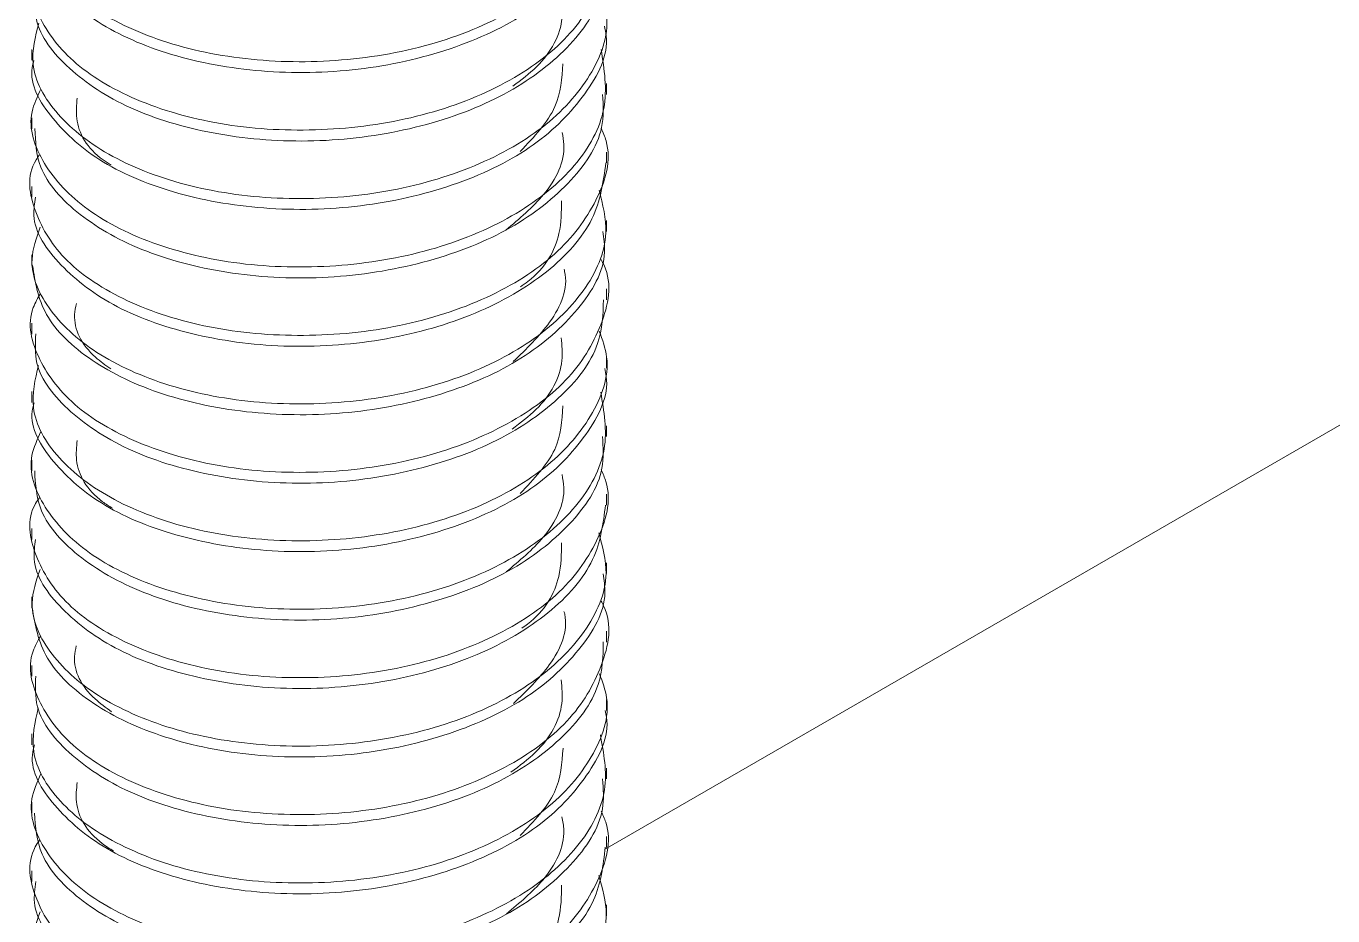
# Model space of a CAD drawing. Extents: x -976302 to -776254, y 5665 to 231437.
# Drawn here: x -788563.8 to -788426.6, y 79058.4 to 79151.9 of the extents above; entities that cross this region are included whole.
import ezdxf

# ---------------------------------------------------------------- set-up
doc = ezdxf.new("R2010")
doc.units = 0
doc.header["$LTSCALE"] = 1000
doc.header["$MEASUREMENT"] = 0

msp = doc.modelspace()

# ---------------------------------------------------------------- linework, layer by layer
at = {"linetype": 'Continuous', "lineweight": 15}
for p, q in [((-788503.07, 79065.33), (-786105.04, 80449.69)), ((-788503.07, 79065.33), (-786105.04, 80449.69)), ((-788563.25, 79149.4), (-788563.25, 79148.26)), ((-788563.25, 79149.4), (-788563.25, 79148.26)), ((-788502.86, 79144.67), (-788502.86, 79145.81)), ((-788502.86, 79144.67), (-788502.86, 79145.81)), ((-788563.25, 79142.22), (-788563.25, 79141.07)), ((-788563.25, 79142.22), (-788563.25, 79141.07)), ((-788502.86, 79137.48), (-788502.86, 79138.62)), ((-788502.86, 79137.48), (-788502.86, 79138.62)), ((-788563.25, 79135.02), (-788563.25, 79133.89)), ((-788563.25, 79135.02), (-788563.25, 79133.89)), ((-788502.86, 79130.29), (-788502.86, 79131.43)), ((-788502.86, 79130.29), (-788502.86, 79131.43)), ((-788563.25, 79127.84), (-788563.25, 79126.69)), ((-788563.25, 79127.84), (-788563.25, 79126.69)), ((-788502.86, 79123.1), (-788502.86, 79124.24)), ((-788502.86, 79123.1), (-788502.86, 79124.24)), ((-788563.25, 79120.64), (-788563.25, 79119.5)), ((-788563.25, 79120.64), (-788563.25, 79119.5)), ((-788502.86, 79115.9), (-788502.86, 79117.05)), ((-788502.86, 79115.9), (-788502.86, 79117.05)), ((-788563.25, 79113.45), (-788563.25, 79112.31)), ((-788563.25, 79113.45), (-788563.25, 79112.31)), ((-788502.86, 79108.72), (-788502.86, 79109.85)), ((-788502.86, 79108.72), (-788502.86, 79109.85)), ((-788563.25, 79106.26), (-788563.25, 79105.12)), ((-788563.25, 79106.26), (-788563.25, 79105.12)), ((-788502.86, 79101.52), (-788502.86, 79102.67)), ((-788502.86, 79101.52), (-788502.86, 79102.67)), ((-788563.25, 79099.07), (-788563.25, 79097.93)), ((-788563.25, 79099.07), (-788563.25, 79097.93)), ((-788502.86, 79094.34), (-788502.86, 79095.47)), ((-788502.86, 79094.34), (-788502.86, 79095.47)), ((-788563.25, 79091.88), (-788563.25, 79090.73)), ((-788563.25, 79091.88), (-788563.25, 79090.73)), ((-788502.86, 79087.14), (-788502.86, 79088.28)), ((-788502.86, 79087.14), (-788502.86, 79088.28)), ((-788563.25, 79084.69), (-788563.25, 79083.55)), ((-788563.25, 79084.69), (-788563.25, 79083.55)), ((-788502.86, 79079.95), (-788502.86, 79081.1)), ((-788502.86, 79079.95), (-788502.86, 79081.1)), ((-788563.25, 79077.5), (-788563.25, 79076.36)), ((-788563.25, 79077.5), (-788563.25, 79076.36)), ((-788502.86, 79072.76), (-788502.86, 79073.9)), ((-788502.86, 79072.76), (-788502.86, 79073.9)), ((-788563.25, 79070.31), (-788563.25, 79069.17)), ((-788563.25, 79070.31), (-788563.25, 79069.17)), ((-788502.86, 79065.57), (-788502.86, 79066.71)), ((-788502.86, 79065.57), (-788502.86, 79066.71)), ((-788563.25, 79063.11), (-788563.25, 79061.98)), ((-788563.25, 79063.11), (-788563.25, 79061.98)), ((-788502.86, 79058.38), (-788502.86, 79059.52)), ((-788502.86, 79058.38), (-788502.86, 79059.52))]:
    msp.add_line(p, q, dxfattribs=at)
for points, knots in [([(-788562.34, 79166.7), (-788562.76, 79165.61), (-788563.85, 79162.73), (-788561.75, 79157.89), (-788556.64, 79153.18), (-788548.72, 79149.67), (-788539.07, 79147.93), (-788528.73, 79148.16), (-788518.88, 79150.34), (-788510.61, 79154.38), (-788504.98, 79159.69), (-788502.35, 79165.42), (-788503.26, 79169.05), (-788503.64, 79170.62)], [0, 0, 0, 0, 0.058755, 0.155246, 0.251715, 0.348209, 0.444674, 0.541149, 0.637626, 0.734095, 0.830587, 0.927053, 1, 1, 1, 1]), ([(-788562.34, 79166.7), (-788562.76, 79165.61), (-788563.85, 79162.73), (-788561.75, 79157.89), (-788556.64, 79153.18), (-788548.72, 79149.67), (-788539.07, 79147.93), (-788528.73, 79148.16), (-788518.88, 79150.34), (-788510.61, 79154.38), (-788504.98, 79159.69), (-788502.35, 79165.42), (-788503.26, 79169.05), (-788503.64, 79170.62)], [0, 0, 0, 0, 0.058755, 0.155246, 0.251715, 0.348209, 0.444674, 0.541149, 0.637626, 0.734095, 0.830587, 0.927053, 1, 1, 1, 1]), ([(-788503.26, 79166.23), (-788503.16, 79165.45), (-788502.77, 79162.59), (-788505.68, 79157.78), (-788511.62, 79152.54), (-788520.2, 79148.82), (-788530.18, 79146.85), (-788540.49, 79146.94), (-788549.98, 79148.94), (-788557.48, 79152.61), (-788562.39, 79157.43), (-788562.89, 79160.95), (-788563.14, 79162.65)], [0, 0, 0, 0, 0.040158, 0.147657, 0.255144, 0.362659, 0.470143, 0.577652, 0.68514, 0.792637, 0.900133, 1, 1, 1, 1]), ([(-788503.26, 79166.23), (-788503.16, 79165.45), (-788502.77, 79162.59), (-788505.68, 79157.78), (-788511.62, 79152.54), (-788520.2, 79148.82), (-788530.18, 79146.85), (-788540.49, 79146.94), (-788549.98, 79148.94), (-788557.48, 79152.61), (-788562.39, 79157.43), (-788562.89, 79160.95), (-788563.14, 79162.65)], [0, 0, 0, 0, 0.040158, 0.147657, 0.255144, 0.362659, 0.470143, 0.577652, 0.68514, 0.792637, 0.900133, 1, 1, 1, 1]), ([(-788562.34, 79159.74), (-788562.61, 79159.29), (-788563.91, 79157.11), (-788562.87, 79152.81), (-788559.08, 79147.73), (-788552.1, 79143.69), (-788543.03, 79141.19), (-788532.82, 79140.66), (-788522.63, 79142.05), (-788513.65, 79145.41), (-788506.76, 79150.28), (-788503.18, 79156.17), (-788502.17, 79160.76), (-788503.32, 79162.98), (-788503.44, 79163.21)], [0, 0, 0, 0, 0.024867, 0.121266, 0.21765, 0.314039, 0.41043, 0.506809, 0.603214, 0.699596, 0.796002, 0.892381, 0.988766, 1, 1, 1, 1]), ([(-788562.34, 79159.74), (-788562.61, 79159.29), (-788563.91, 79157.11), (-788562.87, 79152.81), (-788559.08, 79147.73), (-788552.1, 79143.69), (-788543.03, 79141.19), (-788532.82, 79140.66), (-788522.63, 79142.05), (-788513.65, 79145.41), (-788506.76, 79150.28), (-788503.18, 79156.17), (-788502.17, 79160.76), (-788503.32, 79162.98), (-788503.44, 79163.21)], [0, 0, 0, 0, 0.024867, 0.121266, 0.21765, 0.314039, 0.41043, 0.506809, 0.603214, 0.699596, 0.796002, 0.892381, 0.988766, 1, 1, 1, 1]), ([(-788503.17, 79159.07), (-788503.24, 79157.46), (-788503.41, 79153.75), (-788507.68, 79148.38), (-788514.76, 79143.68), (-788524.02, 79140.63), (-788534.28, 79139.44), (-788544.39, 79140.33), (-788553.26, 79143), (-788559.69, 79147.27), (-788563.1, 79151.67), (-788562.89, 79154.48), (-788562.82, 79155.46)], [0, 0, 0, 0, 0.08275, 0.190225, 0.297712, 0.405194, 0.512666, 0.620163, 0.727638, 0.835144, 0.942614, 1, 1, 1, 1]), ([(-788503.17, 79159.07), (-788503.24, 79157.46), (-788503.41, 79153.75), (-788507.68, 79148.38), (-788514.76, 79143.68), (-788524.02, 79140.63), (-788534.28, 79139.44), (-788544.39, 79140.33), (-788553.26, 79143), (-788559.69, 79147.27), (-788563.1, 79151.67), (-788562.89, 79154.48), (-788562.82, 79155.46)], [0, 0, 0, 0, 0.08275, 0.190225, 0.297712, 0.405194, 0.512666, 0.620163, 0.727638, 0.835144, 0.942614, 1, 1, 1, 1]), ([(-788562.52, 79152.18), (-788562.89, 79150.75), (-788563.72, 79147.49), (-788560.93, 79142.43), (-788555.17, 79137.95), (-788546.8, 79134.76), (-788536.91, 79133.44), (-788526.57, 79134.07), (-788516.98, 79136.68), (-788509.16, 79141.02), (-788504.22, 79146.55), (-788502.26, 79151.81), (-788503.31, 79154.84), (-788503.65, 79155.82)], [0, 0, 0, 0, 0.077026, 0.174375, 0.271709, 0.369072, 0.466403, 0.563753, 0.66109, 0.75843, 0.855776, 0.953107, 1, 1, 1, 1]), ([(-788562.52, 79152.18), (-788562.89, 79150.75), (-788563.72, 79147.49), (-788560.93, 79142.43), (-788555.17, 79137.95), (-788546.8, 79134.76), (-788536.91, 79133.44), (-788526.57, 79134.07), (-788516.98, 79136.68), (-788509.16, 79141.02), (-788504.22, 79146.55), (-788502.26, 79151.81), (-788503.31, 79154.84), (-788503.65, 79155.82)], [0, 0, 0, 0, 0.077026, 0.174375, 0.271709, 0.369072, 0.466403, 0.563753, 0.66109, 0.75843, 0.855776, 0.953107, 1, 1, 1, 1]), ([(-788507.63, 79155.07), (-788507.55, 79154.29), (-788507.29, 79151.71), (-788509.12, 79148.26), (-788511.84, 79146.2), (-788512.71, 79145.54)], [0, 0, 0, 0, 0.228441, 0.753686, 1, 1, 1, 1]), ([(-788507.63, 79155.07), (-788507.55, 79154.29), (-788507.29, 79151.71), (-788509.12, 79148.26), (-788511.84, 79146.2), (-788512.71, 79145.54)], [0, 0, 0, 0, 0.228441, 0.753686, 1, 1, 1, 1]), ([(-788503.09, 79151.84), (-788503.02, 79151.51), (-788502.49, 79149.1), (-788504.83, 79144.63), (-788510.08, 79139.15), (-788518.25, 79135.08), (-788528, 79132.73), (-788538.36, 79132.37), (-788548.08, 79134), (-788556.2, 79137.33), (-788561.37, 79142.06), (-788563.65, 79145.93), (-788563.11, 79148), (-788563.04, 79148.25)], [0, 0, 0, 0, 0.017483, 0.125011, 0.232518, 0.340056, 0.447558, 0.555076, 0.662589, 0.770098, 0.877625, 0.985129, 1, 1, 1, 1]), ([(-788503.09, 79151.84), (-788503.02, 79151.51), (-788502.49, 79149.1), (-788504.83, 79144.63), (-788510.08, 79139.15), (-788518.25, 79135.08), (-788528, 79132.73), (-788538.36, 79132.37), (-788548.08, 79134), (-788556.2, 79137.33), (-788561.37, 79142.06), (-788563.65, 79145.93), (-788563.11, 79148), (-788563.04, 79148.25)], [0, 0, 0, 0, 0.017483, 0.125011, 0.232518, 0.340056, 0.447558, 0.555076, 0.662589, 0.770098, 0.877625, 0.985129, 1, 1, 1, 1]), ([(-788562.29, 79145.23), (-788562.67, 79144.44), (-788563.9, 79141.89), (-788562.34, 79137.29), (-788557.83, 79132.39), (-788550.34, 79128.63), (-788540.94, 79126.53), (-788530.63, 79126.41), (-788520.61, 79128.22), (-788511.97, 79131.95), (-788505.78, 79137.05), (-788502.44, 79143.16), (-788503.11, 79147.32), (-788503.44, 79149.39)], [0, 0, 0, 0, 0.042763, 0.138567, 0.234345, 0.330141, 0.425922, 0.5217, 0.617495, 0.713274, 0.809082, 0.904857, 1, 1, 1, 1]), ([(-788562.29, 79145.23), (-788562.67, 79144.44), (-788563.9, 79141.89), (-788562.34, 79137.29), (-788557.83, 79132.39), (-788550.34, 79128.63), (-788540.94, 79126.53), (-788530.63, 79126.41), (-788520.61, 79128.22), (-788511.97, 79131.95), (-788505.78, 79137.05), (-788502.44, 79143.16), (-788503.11, 79147.32), (-788503.44, 79149.39)], [0, 0, 0, 0, 0.042763, 0.138567, 0.234345, 0.330141, 0.425922, 0.5217, 0.617495, 0.713274, 0.809082, 0.904857, 1, 1, 1, 1]), ([(-788507.46, 79147.9), (-788507.56, 79146.37), (-788507.76, 79143.07), (-788510.48, 79140.22), (-788511.94, 79138.69)], [0, 0, 0, 0, 0.465084, 1, 1, 1, 1]), ([(-788507.46, 79147.9), (-788507.56, 79146.37), (-788507.76, 79143.07), (-788510.48, 79140.22), (-788511.94, 79138.69)], [0, 0, 0, 0, 0.465084, 1, 1, 1, 1]), ([(-788503.28, 79144.68), (-788503.22, 79143.51), (-788503.05, 79140.25), (-788506.55, 79135.16), (-788513.04, 79130.15), (-788521.96, 79126.75), (-788532.09, 79125.13), (-788542.33, 79125.6), (-788551.55, 79127.92), (-788558.57, 79131.88), (-788562.74, 79136.52), (-788562.87, 79139.72), (-788562.92, 79141.09)], [0, 0, 0, 0, 0.060044, 0.167522, 0.275, 0.38249, 0.489961, 0.597462, 0.704936, 0.812429, 0.919904, 1, 1, 1, 1]), ([(-788503.28, 79144.68), (-788503.22, 79143.51), (-788503.05, 79140.25), (-788506.55, 79135.16), (-788513.04, 79130.15), (-788521.96, 79126.75), (-788532.09, 79125.13), (-788542.33, 79125.6), (-788551.55, 79127.92), (-788558.57, 79131.88), (-788562.74, 79136.52), (-788562.87, 79139.72), (-788562.92, 79141.09)], [0, 0, 0, 0, 0.060044, 0.167522, 0.275, 0.38249, 0.489961, 0.597462, 0.704936, 0.812429, 0.919904, 1, 1, 1, 1]), ([(-788554.93, 79137.24), (-788555.21, 79137.42), (-788557.32, 79138.76), (-788558.76, 79141.34), (-788558.55, 79143.58), (-788558.48, 79144.29)], [0, 0, 0, 0, 0.096863, 0.714935, 1, 1, 1, 1]), ([(-788554.93, 79137.24), (-788555.21, 79137.42), (-788557.32, 79138.76), (-788558.76, 79141.34), (-788558.55, 79143.58), (-788558.48, 79144.29)], [0, 0, 0, 0, 0.096863, 0.714935, 1, 1, 1, 1]), ([(-788562.49, 79138.28), (-788562.6, 79138.12), (-788563.88, 79136.26), (-788563.19, 79132.25), (-788560.07, 79127.03), (-788553.56, 79122.77), (-788544.82, 79119.93), (-788534.73, 79119.04), (-788524.45, 79120.07), (-788515.16, 79123.08), (-788507.82, 79127.72), (-788503.61, 79133.45), (-788502.18, 79138.23), (-788503.24, 79140.69), (-788503.43, 79141.13)], [0, 0, 0, 0, 0.008871, 0.105857, 0.202841, 0.29982, 0.396816, 0.493791, 0.590792, 0.687769, 0.784762, 0.881742, 0.978718, 1, 1, 1, 1]), ([(-788562.49, 79138.28), (-788562.6, 79138.12), (-788563.88, 79136.26), (-788563.19, 79132.25), (-788560.07, 79127.03), (-788553.56, 79122.77), (-788544.82, 79119.93), (-788534.73, 79119.04), (-788524.45, 79120.07), (-788515.16, 79123.08), (-788507.82, 79127.72), (-788503.61, 79133.45), (-788502.18, 79138.23), (-788503.24, 79140.69), (-788503.43, 79141.13)], [0, 0, 0, 0, 0.008871, 0.105857, 0.202841, 0.29982, 0.396816, 0.493791, 0.590792, 0.687769, 0.784762, 0.881742, 0.978718, 1, 1, 1, 1]), ([(-788507.53, 79140.68), (-788507.45, 79140.26), (-788507.04, 79138.04), (-788508.88, 79134.27), (-788512.03, 79131.62), (-788513.45, 79130.42)], [0, 0, 0, 0, 0.1157621, 0.6007698, 1, 1, 1, 1]), ([(-788507.53, 79140.68), (-788507.45, 79140.26), (-788507.04, 79138.04), (-788508.88, 79134.27), (-788512.03, 79131.62), (-788513.45, 79130.42)], [0, 0, 0, 0, 0.1157621, 0.6007698, 1, 1, 1, 1]), ([(-788502.94, 79137.48), (-788503.21, 79135.49), (-788503.77, 79131.42), (-788508.78, 79125.83), (-788516.35, 79121.42), (-788525.87, 79118.69), (-788536.19, 79117.88), (-788546.14, 79119.13), (-788554.68, 79122.11), (-788560.54, 79126.61), (-788563.37, 79130.77), (-788562.96, 79133.24), (-788562.86, 79133.87)], [0, 0, 0, 0, 0.102498, 0.209988, 0.317501, 0.424991, 0.532483, 0.639988, 0.747478, 0.855, 0.962487, 1, 1, 1, 1]), ([(-788502.94, 79137.48), (-788503.21, 79135.49), (-788503.77, 79131.42), (-788508.78, 79125.83), (-788516.35, 79121.42), (-788525.87, 79118.69), (-788536.19, 79117.88), (-788546.14, 79119.13), (-788554.68, 79122.11), (-788560.54, 79126.61), (-788563.37, 79130.77), (-788562.96, 79133.24), (-788562.86, 79133.87)], [0, 0, 0, 0, 0.102498, 0.209988, 0.317501, 0.424991, 0.532483, 0.639988, 0.747478, 0.855, 0.962487, 1, 1, 1, 1]), ([(-788562.36, 79130.73), (-788562.77, 79129.6), (-788563.83, 79126.67), (-788561.66, 79121.8), (-788556.46, 79117.11), (-788548.48, 79113.65), (-788538.8, 79111.96), (-788528.46, 79112.24), (-788518.64, 79114.48), (-788510.42, 79118.55), (-788504.88, 79123.89), (-788502.34, 79129.56), (-788503.27, 79133.12), (-788503.66, 79134.61)], [0, 0, 0, 0, 0.061048, 0.157642, 0.254215, 0.350815, 0.447384, 0.543963, 0.640544, 0.737117, 0.833711, 0.930281, 1, 1, 1, 1]), ([(-788562.36, 79130.73), (-788562.77, 79129.6), (-788563.83, 79126.67), (-788561.66, 79121.8), (-788556.46, 79117.11), (-788548.48, 79113.65), (-788538.8, 79111.96), (-788528.46, 79112.24), (-788518.64, 79114.48), (-788510.42, 79118.55), (-788504.88, 79123.89), (-788502.34, 79129.56), (-788503.27, 79133.12), (-788503.66, 79134.61)], [0, 0, 0, 0, 0.061048, 0.157642, 0.254215, 0.350815, 0.447384, 0.543963, 0.640544, 0.737117, 0.833711, 0.930281, 1, 1, 1, 1]), ([(-788507.6, 79133.51), (-788507.61, 79132.36), (-788507.62, 79129.41), (-788509.43, 79126.19), (-788511.65, 79124.64), (-788511.92, 79124.46)], [0, 0, 0, 0, 0.360867, 0.922671, 1, 1, 1, 1]), ([(-788507.6, 79133.51), (-788507.61, 79132.36), (-788507.62, 79129.41), (-788509.43, 79126.19), (-788511.65, 79124.64), (-788511.92, 79124.46)], [0, 0, 0, 0, 0.360867, 0.922671, 1, 1, 1, 1]), ([(-788503.25, 79130.28), (-788503.15, 79129.55), (-788502.74, 79126.74), (-788505.56, 79121.98), (-788511.42, 79116.7), (-788519.95, 79112.94), (-788529.9, 79110.93), (-788540.22, 79110.96), (-788549.75, 79112.91), (-788557.32, 79116.54), (-788562.34, 79121.38), (-788562.9, 79124.95), (-788563.18, 79126.7)], [0, 0, 0, 0, 0.037309, 0.144812, 0.252302, 0.359821, 0.467308, 0.574819, 0.682311, 0.789809, 0.897309, 1, 1, 1, 1]), ([(-788503.25, 79130.28), (-788503.15, 79129.55), (-788502.74, 79126.74), (-788505.56, 79121.98), (-788511.42, 79116.7), (-788519.95, 79112.94), (-788529.9, 79110.93), (-788540.22, 79110.96), (-788549.75, 79112.91), (-788557.32, 79116.54), (-788562.34, 79121.38), (-788562.9, 79124.95), (-788563.18, 79126.7)], [0, 0, 0, 0, 0.037309, 0.144812, 0.252302, 0.359821, 0.467308, 0.574819, 0.682311, 0.789809, 0.897309, 1, 1, 1, 1]), ([(-788562.33, 79123.77), (-788562.62, 79123.28), (-788563.91, 79121.05), (-788562.81, 79116.72), (-788558.93, 79111.65), (-788551.88, 79107.65), (-788542.77, 79105.19), (-788532.55, 79104.71), (-788522.37, 79106.16), (-788513.43, 79109.57), (-788506.62, 79114.47), (-788503.13, 79120.38), (-788502.17, 79124.94), (-788503.33, 79127.13), (-788503.44, 79127.33)], [0, 0, 0, 0, 0.027134, 0.123452, 0.219753, 0.31606, 0.412368, 0.508664, 0.604986, 0.701286, 0.79761, 0.893906, 0.99021, 1, 1, 1, 1]), ([(-788562.33, 79123.77), (-788562.62, 79123.28), (-788563.91, 79121.05), (-788562.81, 79116.72), (-788558.93, 79111.65), (-788551.88, 79107.65), (-788542.77, 79105.19), (-788532.55, 79104.71), (-788522.37, 79106.16), (-788513.43, 79109.57), (-788506.62, 79114.47), (-788503.13, 79120.38), (-788502.17, 79124.94), (-788503.33, 79127.13), (-788503.44, 79127.33)], [0, 0, 0, 0, 0.027134, 0.123452, 0.219753, 0.31606, 0.412368, 0.508664, 0.604986, 0.701286, 0.79761, 0.893906, 0.99021, 1, 1, 1, 1]), ([(-788507.33, 79126.31), (-788507.31, 79126.23), (-788506.82, 79124.38), (-788508.35, 79120.79), (-788511.29, 79117.94), (-788512.67, 79116.6)], [0, 0, 0, 0, 0.022635, 0.541708, 1, 1, 1, 1]), ([(-788507.33, 79126.31), (-788507.31, 79126.23), (-788506.82, 79124.38), (-788508.35, 79120.79), (-788511.29, 79117.94), (-788512.67, 79116.6)], [0, 0, 0, 0, 0.022635, 0.541708, 1, 1, 1, 1]), ([(-788503.19, 79123.11), (-788503.24, 79121.56), (-788503.37, 79117.91), (-788507.53, 79112.57), (-788514.54, 79107.83), (-788523.76, 79104.74), (-788534, 79103.49), (-788544.13, 79104.33), (-788553.05, 79106.96), (-788559.55, 79111.18), (-788563.05, 79115.62), (-788562.89, 79118.48), (-788562.83, 79119.51)], [0, 0, 0, 0, 0.079908, 0.187383, 0.294867, 0.402349, 0.509819, 0.617317, 0.724791, 0.832294, 0.939764, 1, 1, 1, 1]), ([(-788503.19, 79123.11), (-788503.24, 79121.56), (-788503.37, 79117.91), (-788507.53, 79112.57), (-788514.54, 79107.83), (-788523.76, 79104.74), (-788534, 79103.49), (-788544.13, 79104.33), (-788553.05, 79106.96), (-788559.55, 79111.18), (-788563.05, 79115.62), (-788562.89, 79118.48), (-788562.83, 79119.51)], [0, 0, 0, 0, 0.079908, 0.187383, 0.294867, 0.402349, 0.509819, 0.617317, 0.724791, 0.832294, 0.939764, 1, 1, 1, 1]), ([(-788554.96, 79115.83), (-788555.51, 79116.23), (-788557.76, 79117.85), (-788559.04, 79120.4), (-788558.65, 79122.32), (-788558.57, 79122.71)], [0, 0, 0, 0, 0.208927, 0.839793, 1, 1, 1, 1]), ([(-788554.96, 79115.83), (-788555.51, 79116.23), (-788557.76, 79117.85), (-788559.04, 79120.4), (-788558.65, 79122.32), (-788558.57, 79122.71)], [0, 0, 0, 0, 0.208927, 0.839793, 1, 1, 1, 1]), ([(-788562.55, 79116.21), (-788562.9, 79114.73), (-788563.7, 79111.43), (-788560.82, 79106.34), (-788554.98, 79101.89), (-788546.56, 79098.75), (-788536.64, 79097.48), (-788526.31, 79098.16), (-788516.75, 79100.82), (-788508.99, 79105.2), (-788504.13, 79110.76), (-788502.25, 79115.95), (-788503.3, 79118.91), (-788503.63, 79119.82)], [0, 0, 0, 0, 0.079313, 0.176775, 0.274223, 0.3717, 0.469145, 0.566611, 0.664062, 0.761517, 0.858977, 0.956422, 1, 1, 1, 1]), ([(-788562.55, 79116.21), (-788562.9, 79114.73), (-788563.7, 79111.43), (-788560.82, 79106.34), (-788554.98, 79101.89), (-788546.56, 79098.75), (-788536.64, 79097.48), (-788526.31, 79098.16), (-788516.75, 79100.82), (-788508.99, 79105.2), (-788504.13, 79110.76), (-788502.25, 79115.95), (-788503.3, 79118.91), (-788503.63, 79119.82)], [0, 0, 0, 0, 0.079313, 0.176775, 0.274223, 0.3717, 0.469145, 0.566611, 0.664062, 0.761517, 0.858977, 0.956422, 1, 1, 1, 1]), ([(-788507.63, 79119.12), (-788507.55, 79118.32), (-788507.31, 79115.72), (-788509.17, 79112.25), (-788511.91, 79110.18), (-788512.79, 79109.52)], [0, 0, 0, 0, 0.232256, 0.753182, 1, 1, 1, 1]), ([(-788507.63, 79119.12), (-788507.55, 79118.32), (-788507.31, 79115.72), (-788509.17, 79112.25), (-788511.91, 79110.18), (-788512.79, 79109.52)], [0, 0, 0, 0, 0.232256, 0.753182, 1, 1, 1, 1]), ([(-788503.06, 79115.89), (-788503, 79115.61), (-788502.46, 79113.25), (-788504.73, 79108.83), (-788509.9, 79103.33), (-788518.01, 79099.21), (-788527.73, 79096.81), (-788538.09, 79096.39), (-788547.84, 79097.98), (-788556.01, 79101.26), (-788561.28, 79105.97), (-788563.62, 79109.88), (-788563.09, 79112), (-788563.01, 79112.29)], [0, 0, 0, 0, 0.01465, 0.122179, 0.229686, 0.337224, 0.444726, 0.552242, 0.659757, 0.767265, 0.874793, 0.982297, 1, 1, 1, 1]), ([(-788503.06, 79115.89), (-788503, 79115.61), (-788502.46, 79113.25), (-788504.73, 79108.83), (-788509.9, 79103.33), (-788518.01, 79099.21), (-788527.73, 79096.81), (-788538.09, 79096.39), (-788547.84, 79097.98), (-788556.01, 79101.26), (-788561.28, 79105.97), (-788563.62, 79109.88), (-788563.09, 79112), (-788563.01, 79112.29)], [0, 0, 0, 0, 0.01465, 0.122179, 0.229686, 0.337224, 0.444726, 0.552242, 0.659757, 0.767265, 0.874793, 0.982297, 1, 1, 1, 1]), ([(-788562.29, 79109.26), (-788562.68, 79108.43), (-788563.9, 79105.83), (-788562.27, 79101.2), (-788557.67, 79096.32), (-788550.11, 79092.6), (-788540.67, 79090.55), (-788530.36, 79090.47), (-788520.36, 79092.34), (-788511.77, 79096.12), (-788505.66, 79101.25), (-788502.43, 79107.3), (-788503.13, 79111.39), (-788503.48, 79113.39)], [0, 0, 0, 0, 0.045054, 0.140953, 0.236827, 0.332719, 0.428594, 0.524468, 0.620357, 0.716231, 0.812134, 0.908004, 1, 1, 1, 1]), ([(-788562.29, 79109.26), (-788562.68, 79108.43), (-788563.9, 79105.83), (-788562.27, 79101.2), (-788557.67, 79096.32), (-788550.11, 79092.6), (-788540.67, 79090.55), (-788530.36, 79090.47), (-788520.36, 79092.34), (-788511.77, 79096.12), (-788505.66, 79101.25), (-788502.43, 79107.3), (-788503.13, 79111.39), (-788503.48, 79113.39)], [0, 0, 0, 0, 0.045054, 0.140953, 0.236827, 0.332719, 0.428594, 0.524468, 0.620357, 0.716231, 0.812134, 0.908004, 1, 1, 1, 1]), ([(-788507.45, 79111.95), (-788507.55, 79110.39), (-788507.77, 79107.11), (-788510.5, 79104.26), (-788511.94, 79102.76)], [0, 0, 0, 0, 0.472172, 1, 1, 1, 1]), ([(-788507.45, 79111.95), (-788507.55, 79110.39), (-788507.77, 79107.11), (-788510.5, 79104.26), (-788511.94, 79102.76)], [0, 0, 0, 0, 0.472172, 1, 1, 1, 1]), ([(-788503.29, 79108.72), (-788503.22, 79107.61), (-788503.01, 79104.4), (-788506.42, 79099.35), (-788512.83, 79094.31), (-788521.7, 79090.86), (-788531.81, 79089.2), (-788542.07, 79089.61), (-788551.33, 79091.88), (-788558.42, 79095.8), (-788562.69, 79100.47), (-788562.87, 79103.72), (-788562.95, 79105.14)], [0, 0, 0, 0, 0.057192, 0.164673, 0.27215, 0.379644, 0.487115, 0.594618, 0.702092, 0.809585, 0.917062, 1, 1, 1, 1]), ([(-788503.29, 79108.72), (-788503.22, 79107.61), (-788503.01, 79104.4), (-788506.42, 79099.35), (-788512.83, 79094.31), (-788521.7, 79090.86), (-788531.81, 79089.2), (-788542.07, 79089.61), (-788551.33, 79091.88), (-788558.42, 79095.8), (-788562.69, 79100.47), (-788562.87, 79103.72), (-788562.95, 79105.14)], [0, 0, 0, 0, 0.057192, 0.164673, 0.27215, 0.379644, 0.487115, 0.594618, 0.702092, 0.809585, 0.917062, 1, 1, 1, 1]), ([(-788554.79, 79101.2), (-788555.14, 79101.42), (-788557.31, 79102.81), (-788558.78, 79105.42), (-788558.55, 79107.64), (-788558.48, 79108.33)], [0, 0, 0, 0, 0.116946, 0.72583, 1, 1, 1, 1]), ([(-788554.79, 79101.2), (-788555.14, 79101.42), (-788557.31, 79102.81), (-788558.78, 79105.42), (-788558.55, 79107.64), (-788558.48, 79108.33)], [0, 0, 0, 0, 0.116946, 0.72583, 1, 1, 1, 1]), ([(-788562.46, 79102.31), (-788562.6, 79102.11), (-788563.89, 79100.21), (-788563.15, 79096.15), (-788559.94, 79090.94), (-788553.36, 79086.72), (-788544.57, 79083.93), (-788534.46, 79083.08), (-788524.19, 79084.17), (-788514.94, 79087.24), (-788507.66, 79091.9), (-788503.54, 79097.66), (-788502.18, 79102.41), (-788503.25, 79104.84), (-788503.44, 79105.25)], [0, 0, 0, 0, 0.011183, 0.108083, 0.204979, 0.301871, 0.398778, 0.495665, 0.59258, 0.689469, 0.786375, 0.883267, 0.980156, 1, 1, 1, 1]), ([(-788562.46, 79102.31), (-788562.6, 79102.11), (-788563.89, 79100.21), (-788563.15, 79096.15), (-788559.94, 79090.94), (-788553.36, 79086.72), (-788544.57, 79083.93), (-788534.46, 79083.08), (-788524.19, 79084.17), (-788514.94, 79087.24), (-788507.66, 79091.9), (-788503.54, 79097.66), (-788502.18, 79102.41), (-788503.25, 79104.84), (-788503.44, 79105.25)], [0, 0, 0, 0, 0.011183, 0.108083, 0.204979, 0.301871, 0.398778, 0.495665, 0.59258, 0.689469, 0.786375, 0.883267, 0.980156, 1, 1, 1, 1]), ([(-788507.54, 79104.73), (-788507.46, 79104.28), (-788507.05, 79102.05), (-788508.89, 79098.3), (-788512.02, 79095.68), (-788513.41, 79094.51)], [0, 0, 0, 0, 0.1215869, 0.608771, 1, 1, 1, 1]), ([(-788507.54, 79104.73), (-788507.46, 79104.28), (-788507.05, 79102.05), (-788508.89, 79098.3), (-788512.02, 79095.68), (-788513.41, 79094.51)], [0, 0, 0, 0, 0.1215869, 0.608771, 1, 1, 1, 1]), ([(-788502.98, 79101.53), (-788503.22, 79099.6), (-788503.71, 79095.57), (-788508.62, 79090.01), (-788516.11, 79085.56), (-788525.6, 79082.79), (-788535.91, 79081.92), (-788545.89, 79083.12), (-788554.48, 79086.05), (-788560.43, 79090.52), (-788563.33, 79094.72), (-788562.95, 79097.24), (-788562.85, 79097.92)], [0, 0, 0, 0, 0.099675, 0.207162, 0.314671, 0.422158, 0.529646, 0.63715, 0.744637, 0.852156, 0.959639, 1, 1, 1, 1]), ([(-788502.98, 79101.53), (-788503.22, 79099.6), (-788503.71, 79095.57), (-788508.62, 79090.01), (-788516.11, 79085.56), (-788525.6, 79082.79), (-788535.91, 79081.92), (-788545.89, 79083.12), (-788554.48, 79086.05), (-788560.43, 79090.52), (-788563.33, 79094.72), (-788562.95, 79097.24), (-788562.85, 79097.92)], [0, 0, 0, 0, 0.099675, 0.207162, 0.314671, 0.422158, 0.529646, 0.63715, 0.744637, 0.852156, 0.959639, 1, 1, 1, 1]), ([(-788562.38, 79094.76), (-788562.79, 79093.58), (-788563.82, 79090.61), (-788561.56, 79085.71), (-788556.28, 79081.05), (-788548.25, 79077.62), (-788538.53, 79075.99), (-788528.19, 79076.32), (-788518.4, 79078.61), (-788510.24, 79082.72), (-788504.78, 79088.09), (-788502.33, 79093.7), (-788503.28, 79097.19), (-788503.67, 79098.6)], [0, 0, 0, 0, 0.063341, 0.16004, 0.256718, 0.353423, 0.450098, 0.546783, 0.643469, 0.740148, 0.836846, 0.933521, 1, 1, 1, 1]), ([(-788562.38, 79094.76), (-788562.79, 79093.58), (-788563.82, 79090.61), (-788561.56, 79085.71), (-788556.28, 79081.05), (-788548.25, 79077.62), (-788538.53, 79075.99), (-788528.19, 79076.32), (-788518.4, 79078.61), (-788510.24, 79082.72), (-788504.78, 79088.09), (-788502.33, 79093.7), (-788503.28, 79097.19), (-788503.67, 79098.6)], [0, 0, 0, 0, 0.063341, 0.16004, 0.256718, 0.353423, 0.450098, 0.546783, 0.643469, 0.740148, 0.836846, 0.933521, 1, 1, 1, 1]), ([(-788507.6, 79097.56), (-788507.61, 79096.39), (-788507.64, 79093.42), (-788509.42, 79090.24), (-788511.56, 79088.75), (-788511.76, 79088.61)], [0, 0, 0, 0, 0.37257, 0.942902, 1, 1, 1, 1]), ([(-788507.6, 79097.56), (-788507.61, 79096.39), (-788507.64, 79093.42), (-788509.42, 79090.24), (-788511.56, 79088.75), (-788511.76, 79088.61)], [0, 0, 0, 0, 0.37257, 0.942902, 1, 1, 1, 1]), ([(-788503.24, 79094.32), (-788503.13, 79093.65), (-788502.7, 79090.9), (-788505.45, 79086.18), (-788511.22, 79080.87), (-788519.71, 79077.07), (-788529.63, 79075), (-788539.96, 79074.97), (-788549.52, 79076.88), (-788557.15, 79080.47), (-788562.28, 79085.33), (-788562.91, 79088.95), (-788563.22, 79090.74)], [0, 0, 0, 0, 0.034461, 0.141968, 0.249462, 0.356985, 0.464475, 0.571988, 0.679484, 0.786985, 0.894489, 1, 1, 1, 1]), ([(-788503.24, 79094.32), (-788503.13, 79093.65), (-788502.7, 79090.9), (-788505.45, 79086.18), (-788511.22, 79080.87), (-788519.71, 79077.07), (-788529.63, 79075), (-788539.96, 79074.97), (-788549.52, 79076.88), (-788557.15, 79080.47), (-788562.28, 79085.33), (-788562.91, 79088.95), (-788563.22, 79090.74)], [0, 0, 0, 0, 0.034461, 0.141968, 0.249462, 0.356985, 0.464475, 0.571988, 0.679484, 0.786985, 0.894489, 1, 1, 1, 1]), ([(-788562.32, 79087.8), (-788562.62, 79087.26), (-788563.91, 79084.99), (-788562.75, 79080.62), (-788558.78, 79075.57), (-788551.67, 79071.61), (-788542.51, 79069.2), (-788532.27, 79068.77), (-788522.12, 79070.27), (-788513.22, 79073.72), (-788506.48, 79078.66), (-788503.08, 79084.59), (-788502.17, 79089.13), (-788503.35, 79091.28), (-788503.44, 79091.45)], [0, 0, 0, 0, 0.029394, 0.125632, 0.22185, 0.318077, 0.414301, 0.510516, 0.606755, 0.702973, 0.799216, 0.89543, 0.991653, 1, 1, 1, 1]), ([(-788562.32, 79087.8), (-788562.62, 79087.26), (-788563.91, 79084.99), (-788562.75, 79080.62), (-788558.78, 79075.57), (-788551.67, 79071.61), (-788542.51, 79069.2), (-788532.27, 79068.77), (-788522.12, 79070.27), (-788513.22, 79073.72), (-788506.48, 79078.66), (-788503.08, 79084.59), (-788502.17, 79089.13), (-788503.35, 79091.28), (-788503.44, 79091.45)], [0, 0, 0, 0, 0.029394, 0.125632, 0.22185, 0.318077, 0.414301, 0.510516, 0.606755, 0.702973, 0.799216, 0.89543, 0.991653, 1, 1, 1, 1]), ([(-788507.34, 79090.36), (-788507.31, 79090.26), (-788506.84, 79088.39), (-788508.36, 79084.81), (-788511.29, 79081.99), (-788512.65, 79080.68)], [0, 0, 0, 0, 0.028342, 0.549221, 1, 1, 1, 1]), ([(-788507.34, 79090.36), (-788507.31, 79090.26), (-788506.84, 79088.39), (-788508.36, 79084.81), (-788511.29, 79081.99), (-788512.65, 79080.68)], [0, 0, 0, 0, 0.028342, 0.549221, 1, 1, 1, 1]), ([(-788503.21, 79087.16), (-788503.24, 79085.66), (-788503.32, 79082.06), (-788507.38, 79076.76), (-788514.32, 79071.98), (-788523.5, 79068.84), (-788533.73, 79067.54), (-788543.88, 79068.33), (-788552.84, 79070.91), (-788559.42, 79075.1), (-788563.01, 79079.57), (-788562.88, 79082.48), (-788562.83, 79083.56)], [0, 0, 0, 0, 0.077065, 0.184538, 0.292021, 0.399503, 0.506973, 0.61447, 0.721944, 0.829445, 0.936914, 1, 1, 1, 1]), ([(-788503.21, 79087.16), (-788503.24, 79085.66), (-788503.32, 79082.06), (-788507.38, 79076.76), (-788514.32, 79071.98), (-788523.5, 79068.84), (-788533.73, 79067.54), (-788543.88, 79068.33), (-788552.84, 79070.91), (-788559.42, 79075.1), (-788563.01, 79079.57), (-788562.88, 79082.48), (-788562.83, 79083.56)], [0, 0, 0, 0, 0.077065, 0.184538, 0.292021, 0.399503, 0.506973, 0.61447, 0.721944, 0.829445, 0.936914, 1, 1, 1, 1]), ([(-788554.88, 79079.82), (-788555.48, 79080.26), (-788557.77, 79081.91), (-788559.06, 79084.48), (-788558.65, 79086.38), (-788558.58, 79086.75)], [0, 0, 0, 0, 0.222596, 0.847993, 1, 1, 1, 1]), ([(-788554.88, 79079.82), (-788555.48, 79080.26), (-788557.77, 79081.91), (-788559.06, 79084.48), (-788558.65, 79086.38), (-788558.58, 79086.75)], [0, 0, 0, 0, 0.222596, 0.847993, 1, 1, 1, 1]), ([(-788562.58, 79080.24), (-788562.92, 79078.71), (-788563.68, 79075.37), (-788560.71, 79070.26), (-788554.78, 79065.83), (-788546.31, 79062.73), (-788536.37, 79061.52), (-788526.04, 79062.25), (-788516.52, 79064.96), (-788508.81, 79069.38), (-788504.05, 79074.96), (-788502.24, 79080.1), (-788503.3, 79082.97), (-788503.61, 79083.81)], [0, 0, 0, 0, 0.081597, 0.179174, 0.276738, 0.374329, 0.471891, 0.569474, 0.66704, 0.764612, 0.862186, 0.959747, 1, 1, 1, 1]), ([(-788562.58, 79080.24), (-788562.92, 79078.71), (-788563.68, 79075.37), (-788560.71, 79070.26), (-788554.78, 79065.83), (-788546.31, 79062.73), (-788536.37, 79061.52), (-788526.04, 79062.25), (-788516.52, 79064.96), (-788508.81, 79069.38), (-788504.05, 79074.96), (-788502.24, 79080.1), (-788503.3, 79082.97), (-788503.61, 79083.81)], [0, 0, 0, 0, 0.081597, 0.179174, 0.276738, 0.374329, 0.471891, 0.569474, 0.66704, 0.764612, 0.862186, 0.959747, 1, 1, 1, 1]), ([(-788507.63, 79083.16), (-788507.56, 79082.34), (-788507.32, 79079.73), (-788509.22, 79076.22), (-788512, 79074.14), (-788512.91, 79073.46)], [0, 0, 0, 0, 0.235169, 0.750008, 1, 1, 1, 1]), ([(-788507.63, 79083.16), (-788507.56, 79082.34), (-788507.32, 79079.73), (-788509.22, 79076.22), (-788512, 79074.14), (-788512.91, 79073.46)], [0, 0, 0, 0, 0.235169, 0.750008, 1, 1, 1, 1]), ([(-788503.03, 79079.94), (-788502.97, 79079.71), (-788502.43, 79077.41), (-788504.64, 79073.03), (-788509.72, 79067.5), (-788517.77, 79063.35), (-788527.46, 79060.9), (-788537.82, 79060.42), (-788547.6, 79061.96), (-788555.83, 79065.2), (-788561.18, 79069.88), (-788563.58, 79073.83), (-788563.07, 79075.99), (-788562.98, 79076.34)], [0, 0, 0, 0, 0.01182, 0.119349, 0.226856, 0.334392, 0.441894, 0.549409, 0.656923, 0.764431, 0.87196, 0.979463, 1, 1, 1, 1]), ([(-788503.03, 79079.94), (-788502.97, 79079.71), (-788502.43, 79077.41), (-788504.64, 79073.03), (-788509.72, 79067.5), (-788517.77, 79063.35), (-788527.46, 79060.9), (-788537.82, 79060.42), (-788547.6, 79061.96), (-788555.83, 79065.2), (-788561.18, 79069.88), (-788563.58, 79073.83), (-788563.07, 79075.99), (-788562.98, 79076.34)], [0, 0, 0, 0, 0.01182, 0.119349, 0.226856, 0.334392, 0.441894, 0.549409, 0.656923, 0.764431, 0.87196, 0.979463, 1, 1, 1, 1]), ([(-788562.3, 79073.29), (-788562.69, 79072.42), (-788563.89, 79069.77), (-788562.19, 79065.1), (-788557.5, 79060.26), (-788549.88, 79056.57), (-788540.4, 79054.56), (-788530.09, 79054.54), (-788520.11, 79056.46), (-788511.58, 79060.28), (-788505.54, 79065.45), (-788502.41, 79071.45), (-788503.16, 79075.46), (-788503.52, 79077.39)], [0, 0, 0, 0, 0.047346, 0.143341, 0.239312, 0.335302, 0.431272, 0.527243, 0.623228, 0.719198, 0.815197, 0.911164, 1, 1, 1, 1]), ([(-788562.3, 79073.29), (-788562.69, 79072.42), (-788563.89, 79069.77), (-788562.19, 79065.1), (-788557.5, 79060.26), (-788549.88, 79056.57), (-788540.4, 79054.56), (-788530.09, 79054.54), (-788520.11, 79056.46), (-788511.58, 79060.28), (-788505.54, 79065.45), (-788502.41, 79071.45), (-788503.16, 79075.46), (-788503.52, 79077.39)], [0, 0, 0, 0, 0.047346, 0.143341, 0.239312, 0.335302, 0.431272, 0.527243, 0.623228, 0.719198, 0.815197, 0.911164, 1, 1, 1, 1]), ([(-788507.44, 79075.99), (-788507.55, 79074.42), (-788507.78, 79071.14), (-788510.51, 79068.31), (-788511.94, 79066.83)], [0, 0, 0, 0, 0.479194, 1, 1, 1, 1]), ([(-788507.44, 79075.99), (-788507.55, 79074.42), (-788507.78, 79071.14), (-788510.51, 79068.31), (-788511.94, 79066.83)], [0, 0, 0, 0, 0.479194, 1, 1, 1, 1]), ([(-788503.29, 79072.76), (-788503.21, 79071.71), (-788502.97, 79068.56), (-788506.29, 79063.55), (-788512.63, 79058.47), (-788521.45, 79054.98), (-788531.54, 79053.26), (-788541.81, 79053.62), (-788551.11, 79055.85), (-788558.27, 79059.73), (-788562.64, 79064.42), (-788562.87, 79067.72), (-788562.97, 79069.18)], [0, 0, 0, 0, 0.0543406, 0.1618234, 0.2693015, 0.3767979, 0.4842708, 0.5917741, 0.6992497, 0.806743, 0.9142216, 1, 1, 1, 1]), ([(-788503.29, 79072.76), (-788503.21, 79071.71), (-788502.97, 79068.56), (-788506.29, 79063.55), (-788512.63, 79058.47), (-788521.45, 79054.98), (-788531.54, 79053.26), (-788541.81, 79053.62), (-788551.11, 79055.85), (-788558.27, 79059.73), (-788562.64, 79064.42), (-788562.87, 79067.72), (-788562.97, 79069.18)], [0, 0, 0, 0, 0.0543406, 0.1618234, 0.2693015, 0.3767979, 0.4842708, 0.5917741, 0.6992497, 0.806743, 0.9142216, 1, 1, 1, 1]), ([(-788554.66, 79065.17), (-788555.07, 79065.43), (-788557.3, 79066.86), (-788558.8, 79069.5), (-788558.56, 79071.7), (-788558.48, 79072.38)], [0, 0, 0, 0, 0.135652, 0.7361653, 1, 1, 1, 1]), ([(-788554.66, 79065.17), (-788555.07, 79065.43), (-788557.3, 79066.86), (-788558.8, 79069.5), (-788558.56, 79071.7), (-788558.48, 79072.38)], [0, 0, 0, 0, 0.135652, 0.7361653, 1, 1, 1, 1]), ([(-788562.44, 79066.34), (-788562.6, 79066.1), (-788563.89, 79064.15), (-788563.11, 79060.05), (-788559.8, 79054.86), (-788553.15, 79050.67), (-788544.31, 79047.93), (-788534.18, 79047.13), (-788523.93, 79048.27), (-788514.72, 79051.39), (-788507.51, 79056.09), (-788503.48, 79061.87), (-788502.17, 79066.59), (-788503.26, 79068.99), (-788503.44, 79069.37)], [0, 0, 0, 0, 0.013489, 0.110304, 0.207112, 0.303917, 0.400737, 0.497537, 0.594365, 0.691168, 0.787988, 0.884793, 0.981595, 1, 1, 1, 1]), ([(-788562.44, 79066.34), (-788562.6, 79066.1), (-788563.89, 79064.15), (-788563.11, 79060.05), (-788559.8, 79054.86), (-788553.15, 79050.67), (-788544.31, 79047.93), (-788534.18, 79047.13), (-788523.93, 79048.27), (-788514.72, 79051.39), (-788507.51, 79056.09), (-788503.48, 79061.87), (-788502.17, 79066.59), (-788503.26, 79068.99), (-788503.44, 79069.37)], [0, 0, 0, 0, 0.013489, 0.110304, 0.207112, 0.303917, 0.400737, 0.497537, 0.594365, 0.691168, 0.787988, 0.884793, 0.981595, 1, 1, 1, 1]), ([(-788507.55, 79068.77), (-788507.46, 79068.31), (-788507.07, 79066.06), (-788508.9, 79062.32), (-788512.01, 79059.74), (-788513.38, 79058.6)], [0, 0, 0, 0, 0.127463, 0.616832, 1, 1, 1, 1]), ([(-788507.55, 79068.77), (-788507.46, 79068.31), (-788507.07, 79066.06), (-788508.9, 79062.32), (-788512.01, 79059.74), (-788513.38, 79058.6)], [0, 0, 0, 0, 0.127463, 0.616832, 1, 1, 1, 1]), ([(-788503.01, 79065.58), (-788503.22, 79063.7), (-788503.66, 79059.73), (-788508.46, 79054.2), (-788515.89, 79049.7), (-788525.34, 79046.88), (-788535.64, 79045.96), (-788545.64, 79047.11), (-788554.28, 79050), (-788560.31, 79054.43), (-788563.29, 79058.67), (-788562.94, 79061.23), (-788562.84, 79061.97)], [0, 0, 0, 0, 0.096849, 0.204333, 0.311838, 0.419323, 0.526808, 0.634309, 0.741794, 0.849311, 0.956791, 1, 1, 1, 1]), ([(-788503.01, 79065.58), (-788503.22, 79063.7), (-788503.66, 79059.73), (-788508.46, 79054.2), (-788515.89, 79049.7), (-788525.34, 79046.88), (-788535.64, 79045.96), (-788545.64, 79047.11), (-788554.28, 79050), (-788560.31, 79054.43), (-788563.29, 79058.67), (-788562.94, 79061.23), (-788562.84, 79061.97)], [0, 0, 0, 0, 0.096849, 0.204333, 0.311838, 0.419323, 0.526808, 0.634309, 0.741794, 0.849311, 0.956791, 1, 1, 1, 1]), ([(-788562.39, 79058.79), (-788562.8, 79057.57), (-788563.81, 79054.55), (-788561.46, 79049.62), (-788556.1, 79044.99), (-788548.01, 79041.6), (-788538.26, 79040.02), (-788527.91, 79040.4), (-788518.16, 79042.74), (-788510.05, 79046.89), (-788504.68, 79052.29), (-788502.32, 79057.85), (-788503.29, 79061.25), (-788503.67, 79062.6)], [0, 0, 0, 0, 0.065634, 0.162438, 0.259223, 0.356036, 0.452816, 0.54961, 0.646401, 0.743187, 0.839991, 0.936772, 1, 1, 1, 1]), ([(-788562.39, 79058.79), (-788562.8, 79057.57), (-788563.81, 79054.55), (-788561.46, 79049.62), (-788556.1, 79044.99), (-788548.01, 79041.6), (-788538.26, 79040.02), (-788527.91, 79040.4), (-788518.16, 79042.74), (-788510.05, 79046.89), (-788504.68, 79052.29), (-788502.32, 79057.85), (-788503.29, 79061.25), (-788503.67, 79062.6)], [0, 0, 0, 0, 0.065634, 0.162438, 0.259223, 0.356036, 0.452816, 0.54961, 0.646401, 0.743187, 0.839991, 0.936772, 1, 1, 1, 1]), ([(-788507.59, 79061.61), (-788507.61, 79060.42), (-788507.66, 79057.43), (-788509.39, 79054.3), (-788511.45, 79052.86), (-788511.56, 79052.78)], [0, 0, 0, 0, 0.3857605, 0.9665792, 1, 1, 1, 1]), ([(-788507.59, 79061.61), (-788507.61, 79060.42), (-788507.66, 79057.43), (-788509.39, 79054.3), (-788511.45, 79052.86), (-788511.56, 79052.78)], [0, 0, 0, 0, 0.3857605, 0.9665792, 1, 1, 1, 1])]:
    msp.add_open_spline(points, degree=3, knots=knots, dxfattribs=at)

doc.saveas('drawing.dxf')
